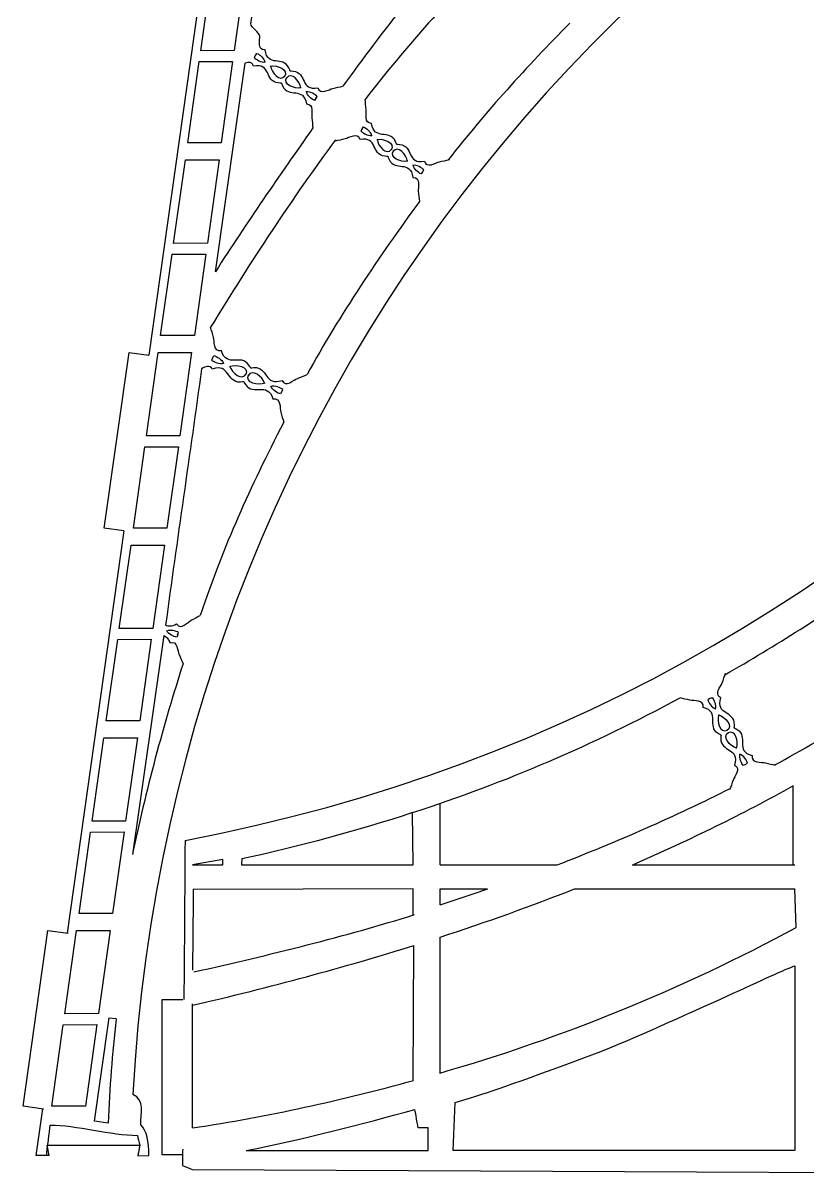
# Model space of a CAD drawing. Extents: x -303 to 288, y -142 to 145.
# Drawn here: x -302.6 to -187.8, y -137.2 to 31.3 of the extents above; entities that cross this region are included whole.
import ezdxf

# ---------------------------------------------------------------- set-up
doc = ezdxf.new("R2010")
doc.units = 0
doc.header["$MEASUREMENT"] = 0
doc.layers.add('LAYER_1', color=7, linetype='CONTINUOUS')

msp = doc.modelspace()

# ---------------------------------------------------------------- linework, layer by layer
at = {"layer": 'LAYER_1', "color": 1}
for points in [[(-278.8776, -88.295), (-166.0906, -66.8468), (-89.7514, 25.4002), (-84.0392, 133.0006)], [(-91.6701, 95.8126), (-204.4571, 74.3644), (-280.7963, -17.8826), (-286.5085, -125.483)], [(-237.1915, 45.2486), (-243.9471, 37.9852), (-249.8933, 30.1486), (-255.8163, 22.0328)], [(-275.8904, 41.5098), (-275.8904, 41.5098), (-284.1923, -17.3252), (-284.1923, -17.3252)], [(-233.5911, 41.7264), (-240.0675, 34.9598), (-246.5751, 27.865), (-252.5509, 20.1152)], [(-269.2721, 31.144), (-269.2721, 31.144), (-268.8935, 33.8036), (-268.8935, 33.8036)], [(-222.6235, 31.2762), (-228.9073, 24.8854), (-234.8893, 18.3186), (-240.3979, 11.2568)], [(-274.4315, -5.0978), (-274.4315, -5.0978), (-270.0857, 25.4282), (-270.0857, 25.4282)], [(-266.4381, 24.968), (-265.3931, 25.174), (-263.6773, 24.4532), (-264.3403, 23.4392)], [(-266.3919, 25.033), (-266.2505, 23.977), (-265.0153, 22.585), (-264.2685, 23.5394)], [(-261.9329, 21.7416), (-262.0741, 22.7978), (-263.3093, 24.1898), (-264.0561, 23.2358)], [(-261.8863, 21.8066), (-262.9315, 21.6006), (-264.6473, 22.3216), (-263.9843, 23.3354)], [(-260.1917, 15.9222), (-265.0861, 8.9322), (-269.8851, 2.0496), (-274.4315, -5.0978)], [(-256.8919, 14.199), (-263.1581, 5.66), (-269.2099, -3.4688), (-275.1389, -13.2304)], [(-250.8566, 14.2305), (-249.8113, 14.4366), (-248.0955, 13.7156), (-248.7586, 12.7017)], [(-250.8102, 14.2953), (-250.6686, 13.2394), (-249.4335, 11.8472), (-248.6871, 12.8015)], [(-246.3048, 11.0691), (-247.3501, 10.863), (-249.0659, 11.5839), (-248.4028, 12.5979)], [(-246.3513, 11.0042), (-246.4928, 12.0602), (-247.7279, 13.4524), (-248.4743, 12.4981)], [(-240.2619, 11.2568), (-240.2619, 11.2568), (-240.2251, 11.3084), (-240.2251, 11.3084)], [(-244.6101, 5.1846), (-250.4481, -2.8436), (-256.2319, -11.3606), (-261.0313, -20.1324)], [(-276.453, -19.2992), (-278.1679, -31.6201), (-280.0386, -44.4299), (-281.7271, -56.7771)], [(-272.3955, -18.956), (-271.3625, -18.566), (-269.4845, -19.0082), (-269.9879, -20.1588)], [(-272.3593, -18.8818), (-272.0337, -19.9374), (-270.5315, -21.148), (-269.9317, -20.0438)], [(-267.1987, -21.4064), (-268.2317, -21.7966), (-270.1099, -21.3542), (-269.6063, -20.2038)], [(-267.2351, -21.4808), (-267.5609, -20.4252), (-269.0629, -19.2142), (-269.6625, -20.318)], [(-264.4551, -27.1316), (-269.5447, -37.018), (-273.0293, -44.7858), (-276.6925, -55.3836)], [(-287.8195, -43.0314), (-287.8195, -43.0314), (-296.1213, -101.8661), (-296.1213, -101.8661)], [(-287.8194, -43.0314), (-287.8194, -43.0314), (-290.6866, -42.6285), (-290.6866, -42.6285)], [(-199.9372, -64.0546), (-192.4596, -59.812), (-185.2582, -55.2058), (-178.3822, -50.2658)], [(-281.9925, -58.323), (-281.9925, -58.323), (-286.5667, -90.3405), (-286.5667, -90.3405)], [(-279.1757, -62.477), (-281.9049, -70.848), (-284.7847, -81.611), (-286.5667, -90.3406)], [(-192.7184, -77.2976), (-184.5308, -72.8312), (-176.7932, -68.001), (-169.4382, -62.7748)], [(-245.612, -84.236), (-231.965, -79.7972), (-219.1214, -74.2664), (-206.5048, -67.4408)], [(-200.8321, -69.8849), (-201.1713, -70.9046), (-200.6682, -72.7132), (-199.5693, -72.1788)], [(-200.9029, -69.9231), (-199.8643, -70.1991), (-198.6284, -71.6121), (-199.6782, -72.2375)], [(-198.2478, -74.8418), (-197.9086, -73.822), (-198.4117, -72.0135), (-199.5106, -72.5479)], [(-198.177, -74.8036), (-199.2156, -74.5276), (-200.4515, -73.1146), (-199.4017, -72.4891)], [(-224.4708, -91.888), (-215.8116, -88.5076), (-206.9728, -84.6584), (-199.1708, -80.6948)], [(-241.581, -91.888), (-241.581, -91.888), (-241.581, -82.8848), (-241.581, -82.8848)], [(-278.8832, -88.3314), (-278.9342, -96.075), (-278.9913, -103.8126), (-279.0513, -111.5471)], [(-277.781, -91.888), (-277.781, -91.888), (-273.338, -91.888), (-273.338, -91.888)], [(-241.581, -91.888), (-241.581, -91.888), (-224.4708, -91.888), (-224.4708, -91.888)], [(-213.4792, -91.888), (-213.4792, -91.888), (-189.7364, -91.888), (-189.7364, -91.888)], [(-241.581, -97.7294), (-239.2238, -96.9604), (-236.8964, -96.1724), (-234.598, -95.3658)], [(-241.5746, -102.4378), (-234.7684, -100.2242), (-228.2242, -97.8756), (-221.9206, -95.38)], [(-221.9352, -95.3858), (-221.9352, -95.3858), (-189.7364, -95.3858), (-189.7364, -95.3858)], [(-221.9352, -95.3858), (-221.9352, -95.3858), (-189.7364, -95.3858), (-189.7364, -95.3858)], [(-277.603, -107.5386), (-266.2852, -104.9936), (-255.5118, -102.3434), (-245.3462, -99.1564)], [(-241.581, -122.345), (-241.581, -122.345), (-241.581, -102.44), (-241.581, -102.44)], [(-277.796, -112.414), (-266.4414, -109.776), (-255.5436, -106.832), (-245.4088, -103.662)], [(-245.5392, -123.4296), (-245.5392, -123.4296), (-245.4088, -103.662), (-245.4088, -103.662)], [(-277.796, -130.3544), (-277.796, -130.3544), (-277.796, -112.2128), (-277.796, -112.2128)], [(-288.9555, -114.4136), (-289.512, -119.4414), (-289.9157, -124.5096), (-290.123, -129.6515)], [(-277.796, -130.3544), (-266.697, -128.6934), (-255.9632, -126.296), (-245.455, -123.4066)], [(-299.5982, -127.5935), (-299.5982, -127.5935), (-302.569, -127.176), (-302.569, -127.176)], [(-299.7484, -127.5724), (-299.7484, -127.5724), (-300.7095, -134.3845), (-300.7095, -134.3845)], [(-269.9444, -133.6522), (-261.7376, -132.0614), (-252.902, -129.7368), (-245.265, -127.6706)], [(-298.7655, -134.3848), (-298.7655, -134.3848), (-300.7095, -134.3846), (-300.7095, -134.3846)], [(-285.7801, -134.4532), (-285.7801, -134.4532), (-284.173, -134.3845), (-284.173, -134.3845)], [(-279.2341, -134.3158), (-279.2341, -134.3158), (-282.2469, -134.3158), (-282.2469, -134.3158)]]:
    msp.add_open_spline(points, degree=3, dxfattribs=at)
at = {"layer": 'LAYER_1', "color": 5}
for points, knots in [([(-269.9797, 39.4392), (-269.9797, 39.4392), (-274.8509, 39.4392), (-274.8509, 39.4392), (-274.8509, 39.4392), (-274.8509, 39.4392), (-276.5735, 27.2307), (-276.5735, 27.2307), (-276.5735, 27.2307), (-276.5735, 27.2307), (-271.6971, 27.2676), (-271.6971, 27.2676), (-271.6971, 27.2676), (-271.6971, 27.2676), (-269.9797, 39.4392), (-269.9797, 39.4392)], [0, 0, 0, 0, 0.2, 0.2, 0.2, 0.2, 0.4, 0.4, 0.4, 0.4, 0.6, 0.6, 0.6, 0.6, 1, 1, 1, 1]), ([(-271.9229, 25.6673), (-271.9229, 25.6673), (-276.7984, 25.6368), (-276.7984, 25.6368), (-276.7984, 25.6368), (-276.7984, 25.6368), (-278.4777, 13.7352), (-278.4777, 13.7352), (-278.4777, 13.7352), (-278.4777, 13.7352), (-273.6065, 13.735), (-273.6065, 13.735), (-273.6065, 13.735), (-273.6065, 13.735), (-271.9229, 25.6673), (-271.9229, 25.6673)], [0, 0, 0, 0, 0.2, 0.2, 0.2, 0.2, 0.4, 0.4, 0.4, 0.4, 0.6, 0.6, 0.6, 0.6, 1, 1, 1, 1]), ([(-273.8955, 11.257), (-273.8955, 11.257), (-278.8275, 11.2569), (-278.8275, 11.2569), (-278.8275, 11.2569), (-278.8275, 11.2569), (-280.5502, -0.9516), (-280.5502, -0.9516), (-280.5502, -0.9516), (-280.5502, -0.9516), (-275.6129, -0.9146), (-275.6129, -0.9146), (-275.6129, -0.9146), (-275.6129, -0.9146), (-273.8955, 11.257), (-273.8955, 11.257)], [0, 0, 0, 0, 0.2, 0.2, 0.2, 0.2, 0.4, 0.4, 0.4, 0.4, 0.6, 0.6, 0.6, 0.6, 1, 1, 1, 1]), ([(-275.8387, -2.5149), (-275.8387, -2.5149), (-280.7749, -2.5453), (-280.7749, -2.5453), (-280.7749, -2.5453), (-280.7749, -2.5453), (-282.4542, -14.4472), (-282.4542, -14.4472), (-282.4542, -14.4472), (-282.4542, -14.4472), (-277.5223, -14.4471), (-277.5223, -14.4471), (-277.5223, -14.4471), (-277.5223, -14.4471), (-275.8387, -2.5149), (-275.8387, -2.5149)], [0, 0, 0, 0, 0.2, 0.2, 0.2, 0.2, 0.4, 0.4, 0.4, 0.4, 0.6, 0.6, 0.6, 0.6, 1, 1, 1, 1]), ([(-277.9171, -16.9256), (-277.9171, -16.9256), (-282.8036, -16.9213), (-282.8036, -16.9213), (-282.8036, -16.9213), (-282.8036, -16.9213), (-284.5267, -29.1341), (-284.5267, -29.1341), (-284.5267, -29.1341), (-284.5267, -29.1341), (-279.6346, -29.0972), (-279.6346, -29.0972), (-279.6346, -29.0972), (-279.6346, -29.0972), (-277.9171, -16.9256), (-277.9171, -16.9256)], [0, 0, 0, 0, 0.2, 0.2, 0.2, 0.2, 0.4, 0.4, 0.4, 0.4, 0.6, 0.6, 0.6, 0.6, 1, 1, 1, 1]), ([(-279.8603, -30.6975), (-279.8603, -30.6975), (-284.7518, -30.7279), (-284.7518, -30.7279), (-284.7518, -30.7279), (-284.7518, -30.7279), (-286.4309, -42.6298), (-286.4309, -42.6298), (-286.4309, -42.6298), (-286.4309, -42.6298), (-281.5439, -42.6297), (-281.5439, -42.6297), (-281.5439, -42.6297), (-281.5439, -42.6297), (-279.8603, -30.6975), (-279.8603, -30.6975)], [0, 0, 0, 0, 0.2, 0.2, 0.2, 0.2, 0.4, 0.4, 0.4, 0.4, 0.6, 0.6, 0.6, 0.6, 1, 1, 1, 1]), ([(-281.8859, -45.108), (-281.8859, -45.108), (-286.7805, -45.1063), (-286.7805, -45.1063), (-286.7805, -45.1063), (-286.7805, -45.1063), (-288.5033, -57.3165), (-288.5033, -57.3165), (-288.5033, -57.3165), (-288.5033, -57.3165), (-283.6033, -57.2796), (-283.6033, -57.2796), (-283.6033, -57.2796), (-283.6033, -57.2796), (-281.8859, -45.108), (-281.8859, -45.108)], [0, 0, 0, 0, 0.2, 0.2, 0.2, 0.2, 0.4, 0.4, 0.4, 0.4, 0.6, 0.6, 0.6, 0.6, 1, 1, 1, 1]), ([(-283.8291, -58.8799), (-283.8291, -58.8799), (-288.7284, -58.9104), (-288.7284, -58.9104), (-288.7284, -58.9104), (-288.7284, -58.9104), (-290.4077, -70.8122), (-290.4077, -70.8122), (-290.4077, -70.8122), (-290.4077, -70.8122), (-285.5127, -70.8122), (-285.5127, -70.8122), (-285.5127, -70.8122), (-285.5127, -70.8122), (-283.8291, -58.8799), (-283.8291, -58.8799)], [0, 0, 0, 0, 0.2, 0.2, 0.2, 0.2, 0.4, 0.4, 0.4, 0.4, 0.6, 0.6, 0.6, 0.6, 1, 1, 1, 1]), ([(-285.8547, -73.2906), (-285.8547, -73.2906), (-290.7572, -73.2888), (-290.7572, -73.2888), (-290.7572, -73.2888), (-290.7572, -73.2888), (-292.48, -85.4991), (-292.48, -85.4991), (-292.48, -85.4991), (-292.48, -85.4991), (-287.5722, -85.4622), (-287.5722, -85.4622), (-287.5722, -85.4622), (-287.5722, -85.4622), (-285.8547, -73.2906), (-285.8547, -73.2906)], [0, 0, 0, 0, 0.2, 0.2, 0.2, 0.2, 0.4, 0.4, 0.4, 0.4, 0.6, 0.6, 0.6, 0.6, 1, 1, 1, 1]), ([(-287.7979, -87.0625), (-287.7979, -87.0625), (-292.705, -87.0929), (-292.705, -87.0929), (-292.705, -87.0929), (-292.705, -87.0929), (-294.3843, -98.9948), (-294.3843, -98.9948), (-294.3843, -98.9948), (-294.3843, -98.9948), (-289.4815, -98.9947), (-289.4815, -98.9947), (-289.4815, -98.9947), (-289.4815, -98.9947), (-287.7979, -87.0625), (-287.7979, -87.0625)], [0, 0, 0, 0, 0.2, 0.2, 0.2, 0.2, 0.4, 0.4, 0.4, 0.4, 0.6, 0.6, 0.6, 0.6, 1, 1, 1, 1]), ([(-289.8235, -101.469), (-289.8235, -101.469), (-294.7334, -101.469), (-294.7334, -101.469), (-294.7334, -101.469), (-294.7334, -101.469), (-296.4562, -113.6775), (-296.4562, -113.6775), (-296.4562, -113.6775), (-296.4562, -113.6775), (-291.5409, -113.6406), (-291.5409, -113.6406), (-291.5409, -113.6406), (-291.5409, -113.6406), (-289.8235, -101.469), (-289.8235, -101.469)], [0, 0, 0, 0, 0.2, 0.2, 0.2, 0.2, 0.4, 0.4, 0.4, 0.4, 0.6, 0.6, 0.6, 0.6, 1, 1, 1, 1]), ([(-291.7667, -115.2409), (-291.7667, -115.2409), (-296.6809, -115.2714), (-296.6809, -115.2714), (-296.6809, -115.2714), (-296.6809, -115.2714), (-298.3609, -127.1774), (-298.3609, -127.1774), (-298.3609, -127.1774), (-298.3609, -127.1774), (-293.4503, -127.1732), (-293.4503, -127.1732), (-293.4503, -127.1732), (-293.4503, -127.1732), (-291.7667, -115.2409), (-291.7667, -115.2409)], [0, 0, 0, 0, 0.2, 0.2, 0.2, 0.2, 0.4, 0.4, 0.4, 0.4, 0.6, 0.6, 0.6, 0.6, 1, 1, 1, 1]), ([(-298.7655, -134.3848), (-298.8802, -134.3847), (-298.9938, -134.3846), (-299.1058, -134.3846), (-299.1058, -134.3846), (-299.0809, -133.382), (-298.6648, -130.9327), (-298.6149, -129.9301), (-298.6149, -129.9301), (-294.8257, -129.9301), (-289.6691, -131.4456), (-285.8549, -131.4456), (-285.8549, -131.4456), (-285.7552, -131.9205), (-285.6305, -132.3954), (-285.5059, -132.8966), (-285.5059, -132.8966), (-285.6056, -133.3979), (-285.7053, -133.9256), (-285.7801, -134.4532)], [0, 0, 0, 0, 0.16666667, 0.16666667, 0.16666667, 0.16666667, 0.33333333, 0.33333333, 0.33333333, 0.33333333, 0.5, 0.5, 0.5, 0.5, 0.66666667, 0.66666667, 0.66666667, 0.66666667, 1, 1, 1, 1])]:
    msp.add_open_spline(points, degree=3, knots=knots, dxfattribs=at)
at = {"layer": 'LAYER_1', "color": 1}
for points, knots in [([(-263.5285, 24.2724), (-263.5551, 24.3394), (-263.5831, 24.466), (-263.6965, 24.7022), (-263.6965, 24.7022), (-264.5945, 26.5672), (-266.7745, 24.6906), (-267.1861, 27.3416), (-267.1861, 27.3416), (-268.3541, 27.2886), (-267.9107, 28.8546), (-267.9601, 29.3778), (-267.9601, 29.3778), (-268.0309, 29.8916), (-269.2277, 30.6744), (-269.2721, 31.144)], [0, 0, 0, 0, 0.2, 0.2, 0.2, 0.2, 0.4, 0.4, 0.4, 0.4, 0.6, 0.6, 0.6, 0.6, 1, 1, 1, 1]), ([(-264.7959, 22.5022), (-264.8677, 22.5054), (-264.9971, 22.4916), (-265.2573, 22.523), (-265.2573, 22.523), (-267.3117, 22.7724), (-266.2375, 25.4408), (-268.8797, 24.9764), (-268.8797, 24.9764), (-269.0659, 25.6172), (-269.5821, 25.5912), (-270.0859, 25.4284)], [0, 0, 0, 0, 0.25, 0.25, 0.25, 0.25, 0.5, 0.5, 0.5, 0.5, 1, 1, 1, 1]), ([(-268.5635, 26.5612), (-268.5635, 26.5612), (-268.7813, 26.2558), (-268.7813, 26.2558), (-268.7813, 26.2558), (-268.5019, 25.9478), (-267.7499, 25.4774), (-267.1683, 25.5796)], [0, 0, 0, 0, 0.33333333, 0.33333333, 0.33333333, 0.33333333, 1, 1, 1, 1]), ([(-268.5845, 26.532), (-268.5845, 26.532), (-268.3651, 26.8368), (-268.3651, 26.8368), (-268.3651, 26.8368), (-267.9841, 26.6708), (-267.2961, 26.1106), (-267.2059, 25.5276)], [0, 0, 0, 0, 0.33333333, 0.33333333, 0.33333333, 0.33333333, 1, 1, 1, 1]), ([(-263.5285, 24.2724), (-263.4567, 24.269), (-263.3273, 24.2834), (-263.0673, 24.2518), (-263.0673, 24.2518), (-261.0125, 24.0024), (-262.0869, 21.3338), (-259.4447, 21.7982), (-259.4447, 21.7982), (-259.1185, 20.6752), (-257.7791, 21.5998), (-257.2677, 21.7212), (-257.2677, 21.7212), (-256.7585, 21.8196), (-256.2749, 21.9236), (-255.8163, 22.0328)], [0, 0, 0, 0, 0.2, 0.2, 0.2, 0.2, 0.4, 0.4, 0.4, 0.4, 0.6, 0.6, 0.6, 0.6, 1, 1, 1, 1]), ([(-264.7959, 22.5022), (-264.7697, 22.4352), (-264.7417, 22.3088), (-264.6279, 22.0724), (-264.6279, 22.0724), (-263.7299, 20.2074), (-261.5499, 22.0842), (-261.1383, 19.433), (-261.1383, 19.433), (-259.9703, 19.4858), (-260.4141, 17.9196), (-260.3647, 17.3968), (-260.3647, 17.3968), (-260.2939, 16.883), (-260.2365, 16.3916), (-260.1917, 15.9222)], [0, 0, 0, 0, 0.2, 0.2, 0.2, 0.2, 0.4, 0.4, 0.4, 0.4, 0.6, 0.6, 0.6, 0.6, 1, 1, 1, 1]), ([(-259.7607, 20.2136), (-259.7607, 20.2136), (-259.5435, 20.5196), (-259.5435, 20.5196), (-259.5435, 20.5196), (-259.8227, 20.8266), (-260.5751, 21.2976), (-261.1561, 21.1952)], [0, 0, 0, 0, 0.33333333, 0.33333333, 0.33333333, 0.33333333, 1, 1, 1, 1]), ([(-259.7401, 20.2426), (-259.7401, 20.2426), (-259.9593, 19.9382), (-259.9593, 19.9382), (-259.9593, 19.9382), (-260.3407, 20.1038), (-261.0285, 20.6644), (-261.1187, 21.247)], [0, 0, 0, 0, 0.33333333, 0.33333333, 0.33333333, 0.33333333, 1, 1, 1, 1]), ([(-247.947, 13.5348), (-247.9734, 13.6018), (-248.0013, 13.7286), (-248.115, 13.9647), (-248.115, 13.9647), (-249.0129, 15.8296), (-251.1932, 13.953), (-251.6045, 16.6041), (-251.6045, 16.6041), (-252.7727, 16.5513), (-252.3289, 18.1171), (-252.3784, 18.6405), (-252.3784, 18.6405), (-252.4491, 19.1543), (-252.5063, 19.6455), (-252.5511, 20.1151)], [0, 0, 0, 0, 0.2, 0.2, 0.2, 0.2, 0.4, 0.4, 0.4, 0.4, 0.6, 0.6, 0.6, 0.6, 1, 1, 1, 1]), ([(-249.2145, 11.7648), (-249.2865, 11.7682), (-249.4154, 11.7538), (-249.6756, 11.7854), (-249.6756, 11.7854), (-251.7303, 12.0349), (-250.6559, 14.7034), (-253.2982, 14.239), (-253.2982, 14.239), (-253.6244, 15.3619), (-254.9639, 14.4375), (-255.4753, 14.3158), (-255.4753, 14.3158), (-255.9844, 14.2173), (-256.468, 14.1133), (-256.9269, 14.0044)], [0, 0, 0, 0, 0.2, 0.2, 0.2, 0.2, 0.4, 0.4, 0.4, 0.4, 0.6, 0.6, 0.6, 0.6, 1, 1, 1, 1]), ([(-252.9821, 15.8235), (-252.9821, 15.8235), (-253.1995, 15.518), (-253.1995, 15.518), (-253.1995, 15.518), (-252.9202, 15.2103), (-252.1682, 14.7396), (-251.587, 14.842)], [0, 0, 0, 0, 0.33333333, 0.33333333, 0.33333333, 0.33333333, 1, 1, 1, 1]), ([(-253.0029, 15.7946), (-253.0029, 15.7946), (-252.7836, 16.0988), (-252.7836, 16.0988), (-252.7836, 16.0988), (-252.4023, 15.9334), (-251.7146, 15.3731), (-251.6243, 14.7899)], [0, 0, 0, 0, 0.33333333, 0.33333333, 0.33333333, 0.33333333, 1, 1, 1, 1]), ([(-247.947, 13.5348), (-247.875, 13.5314), (-247.746, 13.5458), (-247.4858, 13.5142), (-247.4858, 13.5142), (-245.4311, 13.2647), (-246.5056, 10.5961), (-243.8632, 11.0606), (-243.8632, 11.0606), (-243.537, 9.9377), (-242.1975, 10.8621), (-241.6862, 10.9838), (-241.6862, 10.9838), (-241.177, 11.0823), (-240.6934, 11.1863), (-240.2345, 11.2952)], [0, 0, 0, 0, 0.2, 0.2, 0.2, 0.2, 0.4, 0.4, 0.4, 0.4, 0.6, 0.6, 0.6, 0.6, 1, 1, 1, 1]), ([(-249.2145, 11.7648), (-249.188, 11.6977), (-249.1601, 11.571), (-249.0464, 11.3349), (-249.0464, 11.3349), (-248.1485, 9.4699), (-245.9682, 11.3466), (-245.5569, 8.6954), (-245.5569, 8.6954), (-244.3887, 8.7483), (-244.8325, 7.1824), (-244.7831, 6.6591), (-244.7831, 6.6591), (-244.7124, 6.1453), (-244.6551, 5.654), (-244.6103, 5.1845)], [0, 0, 0, 0, 0.2, 0.2, 0.2, 0.2, 0.4, 0.4, 0.4, 0.4, 0.6, 0.6, 0.6, 0.6, 1, 1, 1, 1]), ([(-244.1793, 9.476), (-244.1793, 9.476), (-243.9619, 9.7816), (-243.9619, 9.7816), (-243.9619, 9.7816), (-244.2413, 10.0893), (-244.9932, 10.56), (-245.5744, 10.4576)], [0, 0, 0, 0, 0.33333333, 0.33333333, 0.33333333, 0.33333333, 1, 1, 1, 1]), ([(-244.1586, 9.505), (-244.1586, 9.505), (-244.3778, 9.2008), (-244.3778, 9.2008), (-244.3778, 9.2008), (-244.7591, 9.3662), (-245.4469, 9.9265), (-245.5371, 10.5097)], [0, 0, 0, 0, 0.33333333, 0.33333333, 0.33333333, 0.33333333, 1, 1, 1, 1]), ([(-269.3015, -19.1674), (-269.3399, -19.1036), (-269.3901, -18.979), (-269.5467, -18.7568), (-269.5467, -18.7568), (-270.7855, -17.0044), (-272.6917, -19.2976), (-273.5681, -16.6578), (-273.5681, -16.6578), (-274.7531, -16.9128), (-274.5687, -15.2352), (-274.7091, -14.709), (-274.7091, -14.709), (-274.8697, -14.1958), (-275.0129, -13.703), (-275.1389, -13.2304)], [0, 0, 0, 0, 0.2, 0.2, 0.2, 0.2, 0.4, 0.4, 0.4, 0.4, 0.6, 0.6, 0.6, 0.6, 1, 1, 1, 1]), ([(-290.6866, -42.6285), (-290.6866, -42.6285), (-287.0736, -16.9201), (-287.0736, -16.9201), (-287.0736, -16.9201), (-287.0736, -16.9201), (-284.1922, -17.3251), (-284.1922, -17.3251)], [0, 0, 0, 0, 0.33333333, 0.33333333, 0.33333333, 0.33333333, 1, 1, 1, 1]), ([(-270.2929, -21.1948), (-270.3669, -21.2042), (-270.4967, -21.2406), (-270.7685, -21.2532), (-270.7685, -21.2532), (-272.9113, -21.351), (-272.2715, -18.4382), (-274.8931, -19.367), (-274.8931, -19.367), (-275.2295, -18.6698), (-275.9217, -18.9888), (-276.4531, -19.2992)], [0, 0, 0, 0, 0.25, 0.25, 0.25, 0.25, 0.5, 0.5, 0.5, 0.5, 1, 1, 1, 1]), ([(-274.8421, -17.6924), (-274.8421, -17.6924), (-275.0125, -18.0422), (-275.0125, -18.0422), (-275.0125, -18.0422), (-274.6739, -18.3088), (-273.8243, -18.6606), (-273.2471, -18.4564)], [0, 0, 0, 0, 0.33333333, 0.33333333, 0.33333333, 0.33333333, 1, 1, 1, 1]), ([(-274.8585, -17.7258), (-274.8585, -17.7258), (-274.6867, -17.3766), (-274.6867, -17.3766), (-274.6867, -17.3766), (-274.2687, -17.4806), (-273.4691, -17.9356), (-273.2765, -18.516)], [0, 0, 0, 0, 0.33333333, 0.33333333, 0.33333333, 0.33333333, 1, 1, 1, 1]), ([(-269.3015, -19.1674), (-269.2271, -19.1586), (-269.0971, -19.1216), (-268.8261, -19.1094), (-268.8261, -19.1094), (-266.6825, -19.0116), (-267.3225, -21.9242), (-264.7007, -20.9956), (-264.7007, -20.9956), (-264.1743, -22.0876), (-262.9637, -20.9122), (-262.4619, -20.7002), (-262.4619, -20.7002), (-261.9581, -20.512), (-261.4815, -20.3228), (-261.0313, -20.1324)], [0, 0, 0, 0, 0.2, 0.2, 0.2, 0.2, 0.4, 0.4, 0.4, 0.4, 0.6, 0.6, 0.6, 0.6, 1, 1, 1, 1]), ([(-270.2929, -21.1948), (-270.2547, -21.2592), (-270.2043, -21.3836), (-270.0473, -21.6056), (-270.0473, -21.6056), (-268.8085, -23.3582), (-266.9025, -21.0646), (-266.0259, -23.7048), (-266.0259, -23.7048), (-264.8409, -23.4502), (-265.0257, -25.1276), (-264.8853, -25.6534), (-264.8853, -25.6534), (-264.7249, -26.1668), (-264.5813, -26.6594), (-264.4551, -27.1316)], [0, 0, 0, 0, 0.2, 0.2, 0.2, 0.2, 0.4, 0.4, 0.4, 0.4, 0.6, 0.6, 0.6, 0.6, 1, 1, 1, 1]), ([(-264.7515, -22.67), (-264.7515, -22.67), (-264.5825, -22.3198), (-264.5825, -22.3198), (-264.5825, -22.3198), (-264.9205, -22.0538), (-265.7707, -21.7016), (-266.3469, -21.906)], [0, 0, 0, 0, 0.33333333, 0.33333333, 0.33333333, 0.33333333, 1, 1, 1, 1]), ([(-264.7359, -22.6366), (-264.7359, -22.6366), (-264.9073, -22.9856), (-264.9073, -22.9856), (-264.9073, -22.9856), (-265.3257, -22.8816), (-266.1255, -22.4268), (-266.3177, -21.8466)], [0, 0, 0, 0, 0.33333333, 0.33333333, 0.33333333, 0.33333333, 1, 1, 1, 1]), ([(-281.7271, -56.7772), (-281.3479, -56.9746), (-280.8591, -56.998), (-280.1091, -56.6278), (-280.1091, -56.6278), (-279.4805, -57.6138), (-278.4547, -56.3504), (-277.9981, -56.09), (-277.9981, -56.09), (-277.5369, -55.8526), (-277.1021, -55.617), (-276.6925, -55.3836)], [0, 0, 0, 0, 0.25, 0.25, 0.25, 0.25, 0.5, 0.5, 0.5, 0.5, 1, 1, 1, 1]), ([(-281.9925, -58.3232), (-281.6649, -58.463), (-281.3543, -58.7678), (-281.0701, -59.3734), (-281.0701, -59.3734), (-279.9641, -58.9948), (-279.9503, -60.6224), (-279.7561, -61.1102), (-279.7561, -61.1102), (-279.5439, -61.5836), (-279.3505, -62.039), (-279.1757, -62.477)], [0, 0, 0, 0, 0.25, 0.25, 0.25, 0.25, 0.5, 0.5, 0.5, 0.5, 1, 1, 1, 1]), ([(-279.9673, -58.2372), (-279.9673, -58.2372), (-279.8451, -57.8826), (-279.8451, -57.8826), (-279.8451, -57.8826), (-280.1993, -57.6662), (-281.0535, -57.4256), (-281.5823, -57.687)], [0, 0, 0, 0, 0.33333333, 0.33333333, 0.33333333, 0.33333333, 1, 1, 1, 1]), ([(-279.9559, -58.2034), (-279.9559, -58.2034), (-280.0805, -58.5572), (-280.0805, -58.5572), (-280.0805, -58.5572), (-280.4931, -58.5054), (-281.3109, -58.1606), (-281.5609, -57.6268)], [0, 0, 0, 0, 0.33333333, 0.33333333, 0.33333333, 0.33333333, 1, 1, 1, 1]), ([(-198.5738, -71.8418), (-198.568, -71.7693), (-198.5372, -71.6421), (-198.5357, -71.3777), (-198.5357, -71.3777), (-198.524, -69.29), (-201.3309, -70.0256), (-200.53, -67.4407), (-200.53, -67.4407), (-201.6121, -66.9714), (-200.5167, -65.7487), (-200.3299, -65.2525), (-200.3299, -65.2525), (-200.1665, -64.7555), (-200.0009, -64.2848), (-199.8336, -63.8395)], [0, 0, 0, 0, 0.2, 0.2, 0.2, 0.2, 0.4, 0.4, 0.4, 0.4, 0.6, 0.6, 0.6, 0.6, 1, 1, 1, 1]), ([(-202.1558, -67.5553), (-202.1558, -67.5553), (-201.8223, -67.3767), (-201.8223, -67.3767), (-201.8223, -67.3767), (-201.55, -67.6954), (-201.1747, -68.5077), (-201.3511, -69.0762)], [0, 0, 0, 0, 0.33333333, 0.33333333, 0.33333333, 0.33333333, 1, 1, 1, 1]), ([(-200.5061, -72.8849), (-200.5699, -72.8499), (-200.6931, -72.8059), (-200.9149, -72.6621), (-200.9149, -72.6621), (-202.6668, -71.5263), (-200.5116, -69.5833), (-203.1121, -68.8345), (-203.1121, -68.8345), (-202.9107, -67.6723), (-204.5339, -67.9172), (-205.0513, -67.8011), (-205.0513, -67.8011), (-205.5564, -67.665), (-206.0407, -67.5452), (-206.5048, -67.4407)], [0, 0, 0, 0, 0.2, 0.2, 0.2, 0.2, 0.4, 0.4, 0.4, 0.4, 0.6, 0.6, 0.6, 0.6, 1, 1, 1, 1]), ([(-202.1242, -67.5383), (-202.1242, -67.5383), (-202.4565, -67.719), (-202.4565, -67.719), (-202.4565, -67.719), (-202.3395, -68.1215), (-201.8663, -68.881), (-201.2942, -69.0456)], [0, 0, 0, 0, 0.33333333, 0.33333333, 0.33333333, 0.33333333, 1, 1, 1, 1]), ([(-198.5738, -71.8418), (-198.51, -71.8768), (-198.3868, -71.9208), (-198.165, -72.0646), (-198.165, -72.0646), (-196.4131, -73.2004), (-198.5683, -75.1433), (-195.9678, -75.8921), (-195.9678, -75.8921), (-196.1693, -77.0543), (-194.546, -76.8095), (-194.0286, -76.9256), (-194.0286, -76.9256), (-193.5235, -77.0617), (-193.0392, -77.1815), (-192.5751, -77.286)], [0, 0, 0, 0, 0.2, 0.2, 0.2, 0.2, 0.4, 0.4, 0.4, 0.4, 0.6, 0.6, 0.6, 0.6, 1, 1, 1, 1]), ([(-200.5061, -72.8849), (-200.5119, -72.9574), (-200.5427, -73.0846), (-200.5442, -73.3489), (-200.5442, -73.3489), (-200.556, -75.4367), (-197.749, -74.7011), (-198.5499, -77.286), (-198.5499, -77.286), (-197.4678, -77.7553), (-198.5632, -78.978), (-198.75, -79.4742), (-198.75, -79.4742), (-198.9134, -79.9712), (-199.079, -80.4418), (-199.2463, -80.8872)], [0, 0, 0, 0, 0.2, 0.2, 0.2, 0.2, 0.4, 0.4, 0.4, 0.4, 0.6, 0.6, 0.6, 0.6, 1, 1, 1, 1]), ([(-196.9242, -77.1713), (-196.9242, -77.1713), (-197.2576, -77.35), (-197.2576, -77.35), (-197.2576, -77.35), (-197.5299, -77.0313), (-197.9052, -76.219), (-197.7289, -75.6504)], [0, 0, 0, 0, 0.33333333, 0.33333333, 0.33333333, 0.33333333, 1, 1, 1, 1]), ([(-196.9558, -77.1884), (-196.9558, -77.1884), (-196.6235, -77.0077), (-196.6235, -77.0077), (-196.6235, -77.0077), (-196.7404, -76.6052), (-197.2136, -75.8457), (-197.7857, -75.6811)], [0, 0, 0, 0, 0.33333333, 0.33333333, 0.33333333, 0.33333333, 1, 1, 1, 1]), ([(-189.9472, -91.888), (-189.9472, -91.888), (-213.2648, -91.7952), (-213.2648, -91.7952), (-213.2648, -91.7952), (-205.0968, -88.2578), (-197.3422, -84.4452), (-189.9472, -80.3282), (-189.9472, -80.3282), (-189.9472, -80.3282), (-189.9472, -91.888), (-189.9472, -91.888)], [0, 0, 0, 0, 0.25, 0.25, 0.25, 0.25, 0.5, 0.5, 0.5, 0.5, 1, 1, 1, 1]), ([(-270.619, -91.888), (-270.619, -91.888), (-270.5588, -90.9958), (-270.5588, -90.9958), (-270.5588, -90.9958), (-262.0556, -89.1646), (-253.7322, -86.9026), (-245.612, -84.236), (-245.612, -84.236), (-245.612, -84.236), (-245.5392, -91.888), (-245.5392, -91.888), (-245.5392, -91.888), (-245.5392, -91.888), (-270.619, -91.888), (-270.619, -91.888)], [0, 0, 0, 0, 0.2, 0.2, 0.2, 0.2, 0.4, 0.4, 0.4, 0.4, 0.6, 0.6, 0.6, 0.6, 1, 1, 1, 1]), ([(-273.338, -91.888), (-273.338, -91.888), (-273.3488, -91.111), (-273.3488, -91.111), (-273.3488, -91.111), (-273.3488, -91.111), (-277.781, -91.888), (-277.781, -91.888)], [0, 0, 0, 0, 0.33333333, 0.33333333, 0.33333333, 0.33333333, 1, 1, 1, 1]), ([(-245.5391, -99.2169), (-245.5391, -99.2169), (-245.5391, -95.3859), (-245.5391, -95.3859), (-245.5391, -95.3859), (-245.5391, -95.3859), (-277.6904, -95.4761), (-277.6904, -95.4761), (-277.6904, -95.4761), (-277.7167, -99.4072), (-277.7431, -103.3383), (-277.7959, -107.2693)], [0, 0, 0, 0, 0.25, 0.25, 0.25, 0.25, 0.5, 0.5, 0.5, 0.5, 1, 1, 1, 1]), ([(-241.6048, -122.3224), (-223.5922, -117.1192), (-206.2838, -110.1084), (-189.5076, -101.0262), (-189.5076, -101.0262), (-189.5076, -101.0262), (-189.7364, -95.3858), (-189.7364, -95.3858)], [0, 0, 0, 0, 0.33333333, 0.33333333, 0.33333333, 0.33333333, 1, 1, 1, 1]), ([(-241.581, -97.7294), (-241.581, -97.7294), (-241.581, -95.3858), (-241.581, -95.3858), (-241.581, -95.3858), (-241.581, -95.3858), (-234.655, -95.3858), (-234.655, -95.3858)], [0, 0, 0, 0, 0.33333333, 0.33333333, 0.33333333, 0.33333333, 1, 1, 1, 1]), ([(-302.569, -127.176), (-302.569, -127.176), (-298.9559, -101.4677), (-298.9559, -101.4677), (-298.9559, -101.4677), (-298.9559, -101.4677), (-295.9851, -101.8853), (-295.9851, -101.8853)], [0, 0, 0, 0, 0.33333333, 0.33333333, 0.33333333, 0.33333333, 1, 1, 1, 1]), ([(-239.6725, -133.6522), (-239.6725, -133.6522), (-189.7363, -133.6522), (-189.7363, -133.6522), (-189.7363, -133.6522), (-189.7363, -133.6522), (-189.7364, -106.6466), (-189.7364, -106.6466), (-189.7364, -106.6466), (-192.2956, -107.5437), (-204.1346, -113.3374), (-218.0648, -119.1944), (-218.0648, -119.1944), (-233.0767, -124.6821), (-233.0767, -124.6821), (-239.3823, -126.6345), (-239.3823, -126.6345), (-239.3823, -126.6345), (-239.6725, -133.6522), (-239.6725, -133.6522)], [0, 0, 0, 0, 0.16666667, 0.16666667, 0.16666667, 0.16666667, 0.33333333, 0.33333333, 0.33333333, 0.33333333, 0.5, 0.5, 0.5, 0.5, 0.66666667, 0.66666667, 0.66666667, 0.66666667, 1, 1, 1, 1]), ([(-282.2469, -134.3158), (-282.2469, -134.3158), (-282.2469, -111.547), (-282.2469, -111.547), (-282.2469, -111.547), (-282.2469, -111.547), (-279.2271, -111.547), (-279.2271, -111.547)], [0, 0, 0, 0, 0.33333333, 0.33333333, 0.33333333, 0.33333333, 1, 1, 1, 1]), ([(-290.1229, -129.6516), (-290.1229, -129.6516), (-292.1225, -129.367), (-292.1225, -129.367), (-292.1225, -129.367), (-292.1225, -129.367), (-289.9709, -114.2536), (-289.9709, -114.2536), (-289.9709, -114.2536), (-289.9709, -114.2536), (-288.9501, -114.3668), (-288.9501, -114.3668)], [0, 0, 0, 0, 0.25, 0.25, 0.25, 0.25, 0.5, 0.5, 0.5, 0.5, 1, 1, 1, 1]), ([(-284.1731, -134.3845), (-284.1811, -132.4641), (-284.4491, -130.7076), (-285.3478, -129.9153), (-285.3478, -129.9153), (-285.3477, -128.3059), (-284.7146, -126.2218), (-286.5085, -125.4829)], [0, 0, 0, 0, 0.33333333, 0.33333333, 0.33333333, 0.33333333, 1, 1, 1, 1]), ([(-269.9444, -133.6522), (-263.4542, -133.6522), (-249.8036, -133.6522), (-243.3398, -133.6522), (-243.3398, -133.6522), (-243.3398, -132.808), (-243.3398, -131.225), (-243.3398, -130.3544), (-243.3398, -130.3544), (-243.8146, -130.3544), (-244.316, -130.3544), (-244.8172, -130.3544), (-244.8172, -130.3544), (-244.9228, -129.642), (-245.1332, -128.4094), (-245.265, -127.6706)], [0, 0, 0, 0, 0.2, 0.2, 0.2, 0.2, 0.4, 0.4, 0.4, 0.4, 0.6, 0.6, 0.6, 0.6, 1, 1, 1, 1]), ([(-298.7655, -134.3848), (-298.7655, -134.3848), (-299.0438, -132.8966), (-299.0438, -132.8966), (-299.0438, -132.8966), (-299.0438, -132.8966), (-285.5059, -132.8966), (-285.5059, -132.8966), (-285.5059, -132.8966), (-285.5059, -132.8966), (-285.7801, -134.4532), (-285.7801, -134.4532)], [0, 0, 0, 0, 0.25, 0.25, 0.25, 0.25, 0.5, 0.5, 0.5, 0.5, 1, 1, 1, 1]), ([(-279.2271, -133.4485), (-279.2336, -134.2552), (-279.2403, -135.0618), (-279.2469, -135.8685), (-279.2469, -135.8685), (-278.7722, -136.0797), (-278.2972, -136.2642), (-277.8224, -136.4489), (-277.8224, -136.4489), (-277.8224, -136.4489), (-109.2253, -137.2362), (-109.2253, -137.2362)], [0, 0, 0, 0, 0.25, 0.25, 0.25, 0.25, 0.5, 0.5, 0.5, 0.5, 1, 1, 1, 1])]:
    msp.add_open_spline(points, degree=3, knots=knots, dxfattribs=at)

doc.saveas('drawing.dxf')
